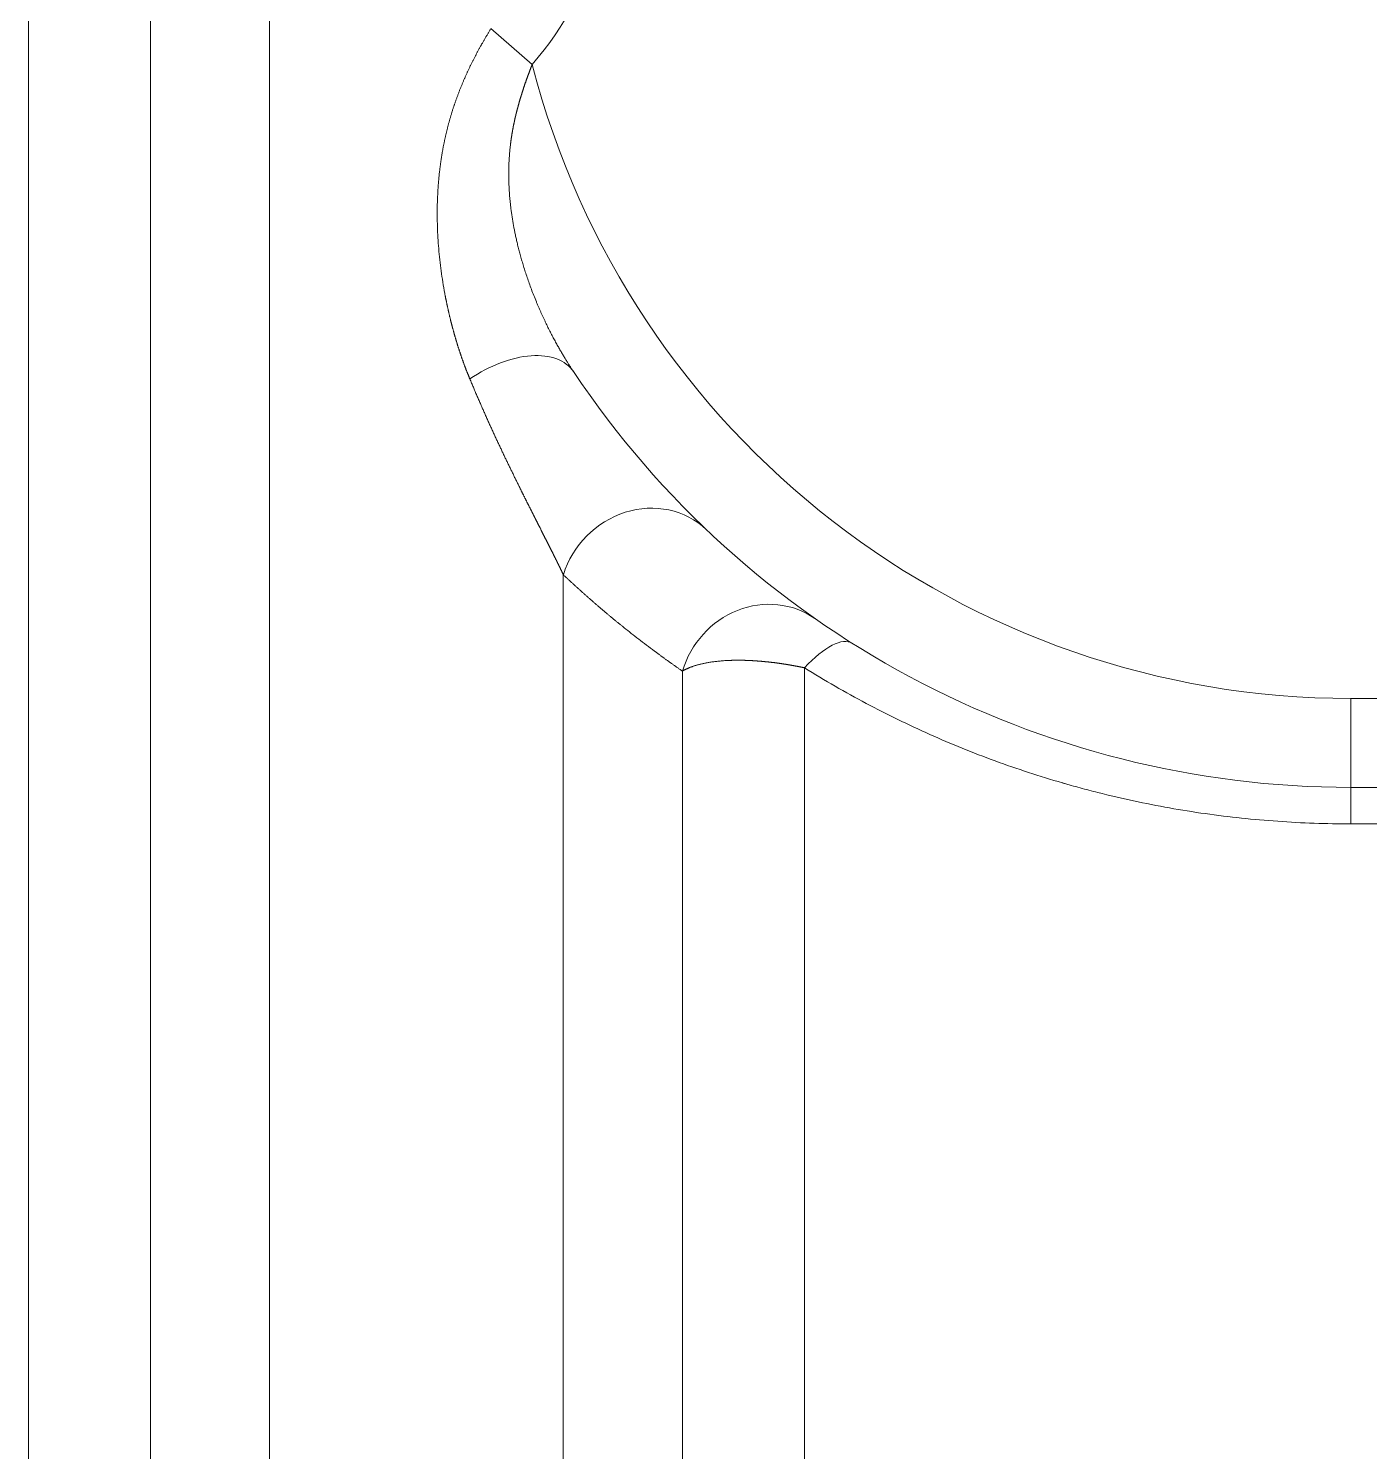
# Model space of a CAD drawing. Header units: millimetres. Extents: x 4664 to 8864, y -38 to 2932.
# Drawn here: x 7862.23 to 7875.35, y 2165.67 to 2179.6 of the extents above; entities that cross this region are included whole.
import ezdxf

# ---------------------------------------------------------------- set-up
doc = ezdxf.new("R2010")
doc.units = ezdxf.units.MM

msp = doc.modelspace()

# ---------------------------------------------------------------- linework, layer by layer
at = {"lineweight": 5}
for p, q in [((7862.23, 2157.228), (7862.23, 2210.808)), ((7864.59, 2210.588), (7864.59, 2154.304)), ((7863.425, 2209.614), (7863.425, 2157.639)), ((7867.159, 2179.248), (7866.755, 2179.599)), ((7867.463, 2174.253), (7867.463, 2154.304)), ((7868.628, 2157.639), (7868.628, 2173.31)), ((7869.823, 2157.228), (7869.823, 2173.343)), ((7875.168, 2173.042), (7875.168, 2171.815)), ((7875.168, 2173.042), (7875.534, 2173.042)), ((7875.534, 2172.171), (7875.168, 2172.171)), ((7875.534, 2171.815), (7875.168, 2171.815))]:
    msp.add_line(p, q, dxfattribs=at)
for radius, start in [(8.271, 194.4585), (9.141, 213.6896)]:
    msp.add_arc((7875.168, 2181.313), radius, start, 270, dxfattribs=at)
for centre, major_axis, ratio, end_param in [((7866.838, 2175.759), (-0.724, -0.483), 0.577181, 4.726892), ((7868.26, 2174.066), (-0.601, -0.63), 0.921263, 5.208198), ((7869.425, 2173.112), (-0.499, -0.713), 0.935093, 5.057279), ((7869.823, 2172.847), (-0.465, -0.736), 0.347154, 4.209667)]:
    msp.add_ellipse(centre, major_axis=major_axis, ratio=ratio, start_param=3.141593, end_param=end_param, dxfattribs=at)
for points, knots in [([(7868.26, 2181.909), (7868.169, 2181.431), (7868.047, 2180.962), (7867.7, 2180.054), (7867.482, 2179.618), (7867.159, 2179.248)], [0, 0, 0, 0, 0.5, 0.5, 1, 1, 1, 1]), ([(7866.548, 2176.17), (7866.547, 2176.173), (7866.545, 2176.178), (7866.542, 2176.185), (7866.539, 2176.193), (7866.536, 2176.201), (7866.533, 2176.209), (7866.529, 2176.216), (7866.526, 2176.224), (7866.523, 2176.232), (7866.52, 2176.24), (7866.517, 2176.247), (7866.514, 2176.255), (7866.511, 2176.263), (7866.508, 2176.271), (7866.505, 2176.279), (7866.502, 2176.287), (7866.499, 2176.295), (7866.496, 2176.302), (7866.493, 2176.31), (7866.49, 2176.318), (7866.487, 2176.326), (7866.485, 2176.334), (7866.482, 2176.342), (7866.479, 2176.35), (7866.476, 2176.358), (7866.473, 2176.366), (7866.47, 2176.375), (7866.467, 2176.383), (7866.465, 2176.391), (7866.462, 2176.399), (7866.459, 2176.407), (7866.456, 2176.415), (7866.454, 2176.423), (7866.451, 2176.432), (7866.448, 2176.44), (7866.445, 2176.448), (7866.443, 2176.456), (7866.44, 2176.465), (7866.437, 2176.473), (7866.435, 2176.481), (7866.432, 2176.489), (7866.429, 2176.498), (7866.427, 2176.506), (7866.424, 2176.514), (7866.422, 2176.523), (7866.419, 2176.531), (7866.417, 2176.54), (7866.414, 2176.548), (7866.412, 2176.556), (7866.409, 2176.565), (7866.407, 2176.573), (7866.404, 2176.582), (7866.402, 2176.59), (7866.399, 2176.599), (7866.397, 2176.607), (7866.394, 2176.616), (7866.392, 2176.625), (7866.39, 2176.633), (7866.387, 2176.642), (7866.385, 2176.65), (7866.383, 2176.659), (7866.38, 2176.668), (7866.378, 2176.676), (7866.376, 2176.685), (7866.373, 2176.694), (7866.371, 2176.702), (7866.369, 2176.711), (7866.367, 2176.72), (7866.364, 2176.729), (7866.362, 2176.737), (7866.36, 2176.746), (7866.358, 2176.755), (7866.356, 2176.764), (7866.354, 2176.773), (7866.351, 2176.781), (7866.349, 2176.79), (7866.347, 2176.799), (7866.345, 2176.808), (7866.343, 2176.817), (7866.341, 2176.826), (7866.339, 2176.835), (7866.337, 2176.844), (7866.335, 2176.853), (7866.333, 2176.862), (7866.331, 2176.871), (7866.329, 2176.88), (7866.327, 2176.889), (7866.325, 2176.898), (7866.323, 2176.907), (7866.321, 2176.916), (7866.32, 2176.925), (7866.318, 2176.934), (7866.316, 2176.943), (7866.314, 2176.952), (7866.312, 2176.961), (7866.31, 2176.971), (7866.302, 2177.013), (7866.288, 2177.089), (7866.271, 2177.199), (7866.257, 2177.308), (7866.246, 2177.417), (7866.237, 2177.525), (7866.232, 2177.633), (7866.229, 2177.74), (7866.229, 2177.816), (7866.23, 2177.862), (7866.23, 2177.877), (7866.231, 2177.892), (7866.231, 2177.908), (7866.232, 2177.923), (7866.232, 2177.938), (7866.233, 2177.953), (7866.234, 2177.968), (7866.234, 2177.983), (7866.235, 2177.998), (7866.236, 2178.012), (7866.237, 2178.027), (7866.238, 2178.042), (7866.239, 2178.057), (7866.24, 2178.072), (7866.241, 2178.086), (7866.242, 2178.101), (7866.244, 2178.116), (7866.245, 2178.13), (7866.246, 2178.145), (7866.248, 2178.16), (7866.249, 2178.174), (7866.251, 2178.189), (7866.253, 2178.203), (7866.254, 2178.217), (7866.256, 2178.232), (7866.258, 2178.246), (7866.26, 2178.261), (7866.262, 2178.275), (7866.264, 2178.289), (7866.266, 2178.303), (7866.268, 2178.318), (7866.27, 2178.332), (7866.272, 2178.346), (7866.274, 2178.36), (7866.277, 2178.374), (7866.279, 2178.388), (7866.282, 2178.402), (7866.284, 2178.416), (7866.287, 2178.43), (7866.289, 2178.444), (7866.292, 2178.458), (7866.295, 2178.471), (7866.298, 2178.485), (7866.301, 2178.499), (7866.303, 2178.513), (7866.306, 2178.527), (7866.309, 2178.54), (7866.313, 2178.554), (7866.316, 2178.567), (7866.319, 2178.581), (7866.322, 2178.595), (7866.326, 2178.608), (7866.329, 2178.622), (7866.332, 2178.635), (7866.336, 2178.649), (7866.339, 2178.662), (7866.343, 2178.675), (7866.347, 2178.689), (7866.35, 2178.702), (7866.354, 2178.715), (7866.358, 2178.729), (7866.362, 2178.742), (7866.366, 2178.755), (7866.37, 2178.768), (7866.374, 2178.781), (7866.378, 2178.795), (7866.382, 2178.808), (7866.386, 2178.821), (7866.391, 2178.834), (7866.395, 2178.847), (7866.399, 2178.86), (7866.404, 2178.873), (7866.408, 2178.886), (7866.413, 2178.899), (7866.418, 2178.911), (7866.422, 2178.924), (7866.427, 2178.937), (7866.432, 2178.95), (7866.437, 2178.963), (7866.442, 2178.975), (7866.446, 2178.988), (7866.451, 2179.001), (7866.457, 2179.014), (7866.462, 2179.026), (7866.467, 2179.039), (7866.472, 2179.052), (7866.477, 2179.064), (7866.483, 2179.077), (7866.488, 2179.089), (7866.493, 2179.102), (7866.499, 2179.114), (7866.504, 2179.127), (7866.51, 2179.139), (7866.515, 2179.152), (7866.521, 2179.164), (7866.527, 2179.176), (7866.533, 2179.189), (7866.538, 2179.201), (7866.544, 2179.214), (7866.55, 2179.226), (7866.556, 2179.238), (7866.562, 2179.25), (7866.568, 2179.263), (7866.574, 2179.275), (7866.58, 2179.287), (7866.587, 2179.299), (7866.593, 2179.312), (7866.599, 2179.324), (7866.606, 2179.336), (7866.612, 2179.348), (7866.618, 2179.36), (7866.625, 2179.372), (7866.631, 2179.384), (7866.638, 2179.396), (7866.644, 2179.408), (7866.651, 2179.42), (7866.658, 2179.432), (7866.664, 2179.444), (7866.671, 2179.456), (7866.678, 2179.468), (7866.685, 2179.48), (7866.692, 2179.492), (7866.699, 2179.504), (7866.706, 2179.516), (7866.713, 2179.528), (7866.72, 2179.54), (7866.727, 2179.552), (7866.734, 2179.564), (7866.741, 2179.576), (7866.748, 2179.587), (7866.753, 2179.595), (7866.755, 2179.599)], [0, 0, 0, 0, 0.002507, 0.005016, 0.007526, 0.010038, 0.012552, 0.015067, 0.017584, 0.020103, 0.022624, 0.025146, 0.027671, 0.030197, 0.032725, 0.035254, 0.037786, 0.040319, 0.042854, 0.045391, 0.047929, 0.05047, 0.053013, 0.055557, 0.058103, 0.060651, 0.063201, 0.065753, 0.068307, 0.070863, 0.07342, 0.07598, 0.078542, 0.081105, 0.083671, 0.086238, 0.088808, 0.091379, 0.093953, 0.096528, 0.099106, 0.101685, 0.104267, 0.10685, 0.109436, 0.112024, 0.114614, 0.117205, 0.119799, 0.122396, 0.124994, 0.127594, 0.130197, 0.132801, 0.135408, 0.138017, 0.140628, 0.143241, 0.145856, 0.148474, 0.151094, 0.153716, 0.15634, 0.158966, 0.161595, 0.164226, 0.166859, 0.169494, 0.172131, 0.174771, 0.177413, 0.180058, 0.182705, 0.185354, 0.188005, 0.190658, 0.193314, 0.195973, 0.198633, 0.201296, 0.203961, 0.206629, 0.209299, 0.211972, 0.214646, 0.217323, 0.220003, 0.222685, 0.225369, 0.228056, 0.230746, 0.233437, 0.236131, 0.238828, 0.241527, 0.244229, 0.246933, 0.249639, 0.282019, 0.314044, 0.34573, 0.377091, 0.408141, 0.438899, 0.469379, 0.499599, 0.503922, 0.508233, 0.512533, 0.516822, 0.521101, 0.525368, 0.529625, 0.533871, 0.538107, 0.542332, 0.546546, 0.55075, 0.554944, 0.559127, 0.5633, 0.567463, 0.571615, 0.575758, 0.57989, 0.584013, 0.588125, 0.592228, 0.596321, 0.600404, 0.604477, 0.608541, 0.612595, 0.61664, 0.620675, 0.624701, 0.628718, 0.632725, 0.636723, 0.640712, 0.644692, 0.648663, 0.652626, 0.656579, 0.660524, 0.664459, 0.668387, 0.672305, 0.676216, 0.680117, 0.684011, 0.687896, 0.691773, 0.695642, 0.699503, 0.703356, 0.707201, 0.711038, 0.714867, 0.718689, 0.722503, 0.726309, 0.730108, 0.7339, 0.737684, 0.741461, 0.745231, 0.748994, 0.75275, 0.7565, 0.760242, 0.763977, 0.767706, 0.771428, 0.775144, 0.778854, 0.782557, 0.786253, 0.789944, 0.793628, 0.797307, 0.80098, 0.804646, 0.808307, 0.811963, 0.815613, 0.819257, 0.822896, 0.82653, 0.830158, 0.833781, 0.8374, 0.841013, 0.844622, 0.848225, 0.851824, 0.855419, 0.859009, 0.862594, 0.866175, 0.869752, 0.873325, 0.876894, 0.880459, 0.88402, 0.887577, 0.891131, 0.894681, 0.898227, 0.90177, 0.90531, 0.908847, 0.912381, 0.915911, 0.919439, 0.922964, 0.926486, 0.930006, 0.933523, 0.937037, 0.94055, 0.94406, 0.947568, 0.951074, 0.954578, 0.95808, 0.96158, 0.965079, 0.968577, 0.972073, 0.975567, 0.97906, 0.982553, 0.986044, 0.989534, 0.993023, 0.996512, 1, 1, 1, 1]), ([(7867.159, 2179.248), (7867.158, 2179.246), (7867.157, 2179.241), (7867.154, 2179.235), (7867.152, 2179.229), (7867.149, 2179.222), (7867.147, 2179.216), (7867.144, 2179.21), (7867.142, 2179.204), (7867.14, 2179.197), (7867.137, 2179.191), (7867.135, 2179.185), (7867.132, 2179.179), (7867.13, 2179.172), (7867.128, 2179.166), (7867.126, 2179.16), (7867.123, 2179.154), (7867.121, 2179.148), (7867.119, 2179.141), (7867.116, 2179.135), (7867.114, 2179.129), (7867.112, 2179.123), (7867.11, 2179.117), (7867.108, 2179.111), (7867.105, 2179.105), (7867.103, 2179.099), (7867.101, 2179.093), (7867.099, 2179.087), (7867.097, 2179.081), (7867.095, 2179.075), (7867.093, 2179.069), (7867.09, 2179.063), (7867.088, 2179.057), (7867.086, 2179.051), (7867.084, 2179.045), (7867.082, 2179.039), (7867.08, 2179.033), (7867.078, 2179.027), (7867.076, 2179.021), (7867.074, 2179.015), (7867.072, 2179.009), (7867.071, 2179.003), (7867.069, 2178.997), (7867.067, 2178.992), (7867.065, 2178.986), (7867.063, 2178.98), (7867.061, 2178.974), (7867.059, 2178.968), (7867.057, 2178.963), (7867.056, 2178.957), (7867.054, 2178.951), (7867.052, 2178.945), (7867.05, 2178.94), (7867.049, 2178.934), (7867.047, 2178.928), (7867.045, 2178.923), (7867.043, 2178.917), (7867.042, 2178.911), (7867.04, 2178.906), (7867.038, 2178.9), (7867.037, 2178.894), (7867.035, 2178.889), (7867.033, 2178.883), (7867.032, 2178.878), (7867.03, 2178.872), (7867.029, 2178.867), (7867.027, 2178.861), (7867.026, 2178.856), (7867.024, 2178.85), (7867.023, 2178.845), (7867.021, 2178.839), (7867.02, 2178.834), (7867.018, 2178.828), (7867.017, 2178.823), (7867.015, 2178.817), (7867.014, 2178.812), (7867.012, 2178.807), (7867.011, 2178.801), (7867.01, 2178.796), (7867.008, 2178.791), (7867.007, 2178.785), (7867.005, 2178.78), (7867.004, 2178.775), (7867.003, 2178.769), (7867.002, 2178.764), (7867, 2178.759), (7866.999, 2178.754), (7866.998, 2178.748), (7866.996, 2178.743), (7866.995, 2178.738), (7866.994, 2178.733), (7866.993, 2178.728), (7866.992, 2178.723), (7866.99, 2178.717), (7866.989, 2178.712), (7866.988, 2178.707), (7866.987, 2178.702), (7866.986, 2178.697), (7866.985, 2178.692), (7866.984, 2178.687), (7866.983, 2178.682), (7866.982, 2178.677), (7866.981, 2178.672), (7866.979, 2178.667), (7866.978, 2178.662), (7866.977, 2178.657), (7866.976, 2178.652), (7866.975, 2178.647), (7866.974, 2178.642), (7866.973, 2178.637), (7866.973, 2178.632), (7866.972, 2178.628), (7866.971, 2178.623), (7866.97, 2178.618), (7866.969, 2178.613), (7866.968, 2178.608), (7866.967, 2178.604), (7866.966, 2178.599), (7866.965, 2178.594), (7866.965, 2178.589), (7866.964, 2178.585), (7866.963, 2178.58), (7866.962, 2178.575), (7866.961, 2178.571), (7866.961, 2178.566), (7866.96, 2178.561), (7866.959, 2178.557), (7866.958, 2178.552), (7866.958, 2178.547), (7866.957, 2178.543), (7866.956, 2178.538), (7866.955, 2178.534), (7866.955, 2178.529), (7866.954, 2178.525), (7866.953, 2178.52), (7866.953, 2178.516), (7866.952, 2178.511), (7866.952, 2178.507), (7866.951, 2178.502), (7866.95, 2178.498), (7866.95, 2178.494), (7866.949, 2178.489), (7866.949, 2178.485), (7866.948, 2178.48), (7866.948, 2178.476), (7866.947, 2178.472), (7866.946, 2178.467), (7866.945, 2178.453), (7866.942, 2178.427), (7866.938, 2178.391), (7866.936, 2178.354), (7866.933, 2178.317), (7866.931, 2178.279), (7866.93, 2178.241), (7866.929, 2178.203), (7866.929, 2178.165), (7866.93, 2178.126), (7866.931, 2178.086), (7866.932, 2178.047), (7866.935, 2178.007), (7866.937, 2177.966), (7866.941, 2177.926), (7866.945, 2177.885), (7866.95, 2177.843), (7866.955, 2177.802), (7866.961, 2177.76), (7866.968, 2177.718), (7866.975, 2177.677), (7866.982, 2177.637), (7866.99, 2177.598), (7866.999, 2177.557), (7867.009, 2177.514), (7867.019, 2177.469), (7867.031, 2177.422), (7867.044, 2177.374), (7867.059, 2177.323), (7867.074, 2177.271), (7867.091, 2177.218), (7867.11, 2177.162), (7867.13, 2177.105), (7867.151, 2177.046), (7867.174, 2176.986), (7867.195, 2176.936), (7867.211, 2176.896), (7867.223, 2176.868), (7867.235, 2176.84), (7867.248, 2176.813), (7867.26, 2176.786), (7867.272, 2176.76), (7867.284, 2176.735), (7867.296, 2176.71), (7867.307, 2176.685), (7867.319, 2176.662), (7867.331, 2176.638), (7867.342, 2176.616), (7867.354, 2176.594), (7867.365, 2176.572), (7867.377, 2176.551), (7867.388, 2176.531), (7867.399, 2176.511), (7867.409, 2176.492), (7867.42, 2176.473), (7867.43, 2176.454), (7867.441, 2176.437), (7867.451, 2176.42), (7867.461, 2176.403), (7867.47, 2176.387), (7867.48, 2176.371), (7867.489, 2176.356), (7867.498, 2176.341), (7867.507, 2176.327), (7867.515, 2176.313), (7867.524, 2176.3), (7867.532, 2176.288), (7867.54, 2176.276), (7867.547, 2176.264), (7867.555, 2176.253), (7867.56, 2176.246), (7867.562, 2176.242)], [0, 0, 0, 0, 0.002068, 0.004131, 0.00619, 0.008244, 0.010293, 0.012338, 0.014378, 0.016413, 0.018443, 0.020469, 0.02249, 0.024507, 0.026518, 0.028525, 0.030527, 0.032525, 0.034517, 0.036505, 0.038488, 0.040467, 0.04244, 0.044409, 0.046373, 0.048333, 0.050287, 0.052237, 0.054182, 0.056122, 0.058058, 0.059989, 0.061914, 0.063835, 0.065752, 0.067663, 0.06957, 0.071472, 0.073369, 0.075261, 0.077148, 0.079031, 0.080908, 0.082781, 0.084649, 0.086512, 0.08837, 0.090224, 0.092072, 0.093916, 0.095755, 0.097589, 0.099418, 0.101242, 0.103061, 0.104876, 0.106685, 0.10849, 0.110289, 0.112084, 0.113874, 0.115659, 0.117439, 0.119214, 0.120985, 0.12275, 0.12451, 0.126266, 0.128016, 0.129762, 0.131503, 0.133238, 0.134969, 0.136695, 0.138416, 0.140131, 0.141842, 0.143548, 0.145249, 0.146945, 0.148636, 0.150322, 0.152003, 0.15368, 0.155351, 0.157017, 0.158678, 0.160334, 0.161985, 0.163631, 0.165272, 0.166908, 0.168539, 0.170166, 0.171787, 0.173403, 0.175014, 0.17662, 0.17822, 0.179816, 0.181407, 0.182993, 0.184574, 0.18615, 0.18772, 0.189286, 0.190846, 0.192402, 0.193952, 0.195498, 0.197038, 0.198573, 0.200104, 0.201629, 0.203149, 0.204664, 0.206174, 0.207679, 0.209178, 0.210673, 0.212163, 0.213647, 0.215127, 0.216601, 0.21807, 0.219534, 0.220993, 0.222447, 0.223896, 0.22534, 0.226778, 0.228212, 0.22964, 0.231063, 0.232481, 0.233894, 0.235302, 0.236705, 0.238103, 0.239495, 0.240883, 0.242265, 0.243642, 0.245014, 0.246381, 0.247743, 0.249099, 0.250451, 0.261776, 0.273222, 0.284789, 0.296478, 0.30829, 0.320225, 0.332284, 0.344467, 0.356776, 0.36921, 0.38177, 0.394458, 0.407272, 0.420214, 0.433284, 0.446483, 0.45981, 0.473267, 0.486853, 0.500568, 0.512653, 0.525385, 0.538767, 0.5528, 0.567485, 0.582824, 0.598818, 0.615469, 0.632777, 0.650745, 0.669372, 0.688659, 0.708608, 0.729219, 0.750493, 0.760562, 0.77046, 0.780187, 0.789742, 0.799126, 0.808338, 0.817377, 0.826244, 0.834939, 0.843461, 0.85181, 0.859986, 0.867988, 0.875817, 0.883473, 0.890954, 0.898262, 0.905396, 0.912356, 0.919142, 0.925754, 0.932192, 0.938455, 0.944543, 0.950458, 0.956198, 0.961763, 0.967154, 0.97237, 0.977412, 0.982279, 0.986971, 0.991489, 0.995832, 1, 1, 1, 1]), ([(7867.463, 2174.253), (7867.462, 2174.255), (7867.461, 2174.258), (7867.459, 2174.263), (7867.456, 2174.267), (7867.454, 2174.272), (7867.452, 2174.277), (7867.45, 2174.282), (7867.447, 2174.287), (7867.445, 2174.292), (7867.443, 2174.297), (7867.44, 2174.301), (7867.438, 2174.306), (7867.435, 2174.311), (7867.433, 2174.316), (7867.431, 2174.322), (7867.428, 2174.327), (7867.426, 2174.332), (7867.423, 2174.337), (7867.421, 2174.342), (7867.418, 2174.347), (7867.416, 2174.352), (7867.413, 2174.358), (7867.41, 2174.363), (7867.408, 2174.368), (7867.405, 2174.373), (7867.403, 2174.379), (7867.4, 2174.384), (7867.397, 2174.389), (7867.395, 2174.395), (7867.392, 2174.4), (7867.389, 2174.406), (7867.387, 2174.411), (7867.384, 2174.417), (7867.381, 2174.422), (7867.378, 2174.428), (7867.376, 2174.433), (7867.373, 2174.439), (7867.37, 2174.445), (7867.367, 2174.45), (7867.364, 2174.456), (7867.362, 2174.462), (7867.359, 2174.467), (7867.356, 2174.473), (7867.353, 2174.479), (7867.35, 2174.485), (7867.347, 2174.491), (7867.344, 2174.496), (7867.341, 2174.502), (7867.338, 2174.508), (7867.335, 2174.514), (7867.332, 2174.52), (7867.329, 2174.526), (7867.326, 2174.532), (7867.323, 2174.538), (7867.32, 2174.544), (7867.317, 2174.55), (7867.314, 2174.556), (7867.311, 2174.563), (7867.308, 2174.569), (7867.305, 2174.575), (7867.301, 2174.581), (7867.298, 2174.587), (7867.295, 2174.594), (7867.292, 2174.6), (7867.289, 2174.606), (7867.285, 2174.613), (7867.282, 2174.619), (7867.279, 2174.625), (7867.276, 2174.632), (7867.272, 2174.638), (7867.269, 2174.645), (7867.266, 2174.651), (7867.262, 2174.658), (7867.259, 2174.664), (7867.256, 2174.671), (7867.252, 2174.678), (7867.249, 2174.684), (7867.246, 2174.691), (7867.242, 2174.698), (7867.239, 2174.704), (7867.235, 2174.711), (7867.232, 2174.718), (7867.229, 2174.725), (7867.225, 2174.732), (7867.222, 2174.738), (7867.218, 2174.745), (7867.215, 2174.752), (7867.211, 2174.759), (7867.208, 2174.766), (7867.204, 2174.773), (7867.2, 2174.78), (7867.197, 2174.787), (7867.193, 2174.794), (7867.19, 2174.801), (7867.186, 2174.809), (7867.182, 2174.816), (7867.179, 2174.823), (7867.175, 2174.83), (7867.172, 2174.837), (7867.168, 2174.845), (7867.164, 2174.852), (7867.16, 2174.859), (7867.157, 2174.867), (7867.153, 2174.874), (7867.149, 2174.881), (7867.146, 2174.889), (7867.142, 2174.896), (7867.138, 2174.904), (7867.134, 2174.911), (7867.13, 2174.919), (7867.127, 2174.926), (7867.123, 2174.934), (7867.119, 2174.941), (7867.115, 2174.949), (7867.111, 2174.957), (7867.107, 2174.964), (7867.104, 2174.972), (7867.1, 2174.98), (7867.096, 2174.988), (7867.092, 2174.996), (7867.088, 2175.003), (7867.084, 2175.011), (7867.08, 2175.019), (7867.076, 2175.027), (7867.072, 2175.035), (7867.068, 2175.043), (7867.064, 2175.051), (7867.06, 2175.059), (7867.056, 2175.067), (7867.052, 2175.075), (7867.048, 2175.083), (7867.044, 2175.091), (7867.039, 2175.102), (7867.032, 2175.116), (7867.024, 2175.132), (7867.016, 2175.149), (7867.008, 2175.165), (7866.999, 2175.182), (7866.991, 2175.198), (7866.983, 2175.215), (7866.975, 2175.232), (7866.967, 2175.249), (7866.958, 2175.266), (7866.95, 2175.283), (7866.942, 2175.3), (7866.933, 2175.317), (7866.925, 2175.334), (7866.917, 2175.352), (7866.908, 2175.369), (7866.9, 2175.386), (7866.891, 2175.404), (7866.883, 2175.422), (7866.875, 2175.439), (7866.866, 2175.457), (7866.858, 2175.475), (7866.849, 2175.493), (7866.841, 2175.511), (7866.832, 2175.529), (7866.824, 2175.548), (7866.815, 2175.566), (7866.807, 2175.584), (7866.798, 2175.603), (7866.789, 2175.621), (7866.781, 2175.64), (7866.772, 2175.658), (7866.764, 2175.677), (7866.755, 2175.696), (7866.747, 2175.715), (7866.738, 2175.734), (7866.729, 2175.753), (7866.721, 2175.772), (7866.712, 2175.791), (7866.703, 2175.81), (7866.695, 2175.83), (7866.686, 2175.849), (7866.678, 2175.869), (7866.669, 2175.888), (7866.66, 2175.908), (7866.652, 2175.928), (7866.643, 2175.947), (7866.634, 2175.967), (7866.626, 2175.987), (7866.617, 2176.007), (7866.609, 2176.027), (7866.6, 2176.048), (7866.591, 2176.068), (7866.583, 2176.088), (7866.574, 2176.109), (7866.566, 2176.129), (7866.557, 2176.15), (7866.551, 2176.163), (7866.548, 2176.17)], [0, 0, 0, 0, 0.003387, 0.006779, 0.010177, 0.013582, 0.016992, 0.020408, 0.02383, 0.027258, 0.030693, 0.034133, 0.037579, 0.04103, 0.044488, 0.047952, 0.051422, 0.054898, 0.05838, 0.061868, 0.065362, 0.068862, 0.072368, 0.07588, 0.079398, 0.082922, 0.086452, 0.089988, 0.09353, 0.097078, 0.100633, 0.104193, 0.10776, 0.111332, 0.114911, 0.118495, 0.122086, 0.125683, 0.129286, 0.132895, 0.13651, 0.140131, 0.143759, 0.147392, 0.151032, 0.154678, 0.15833, 0.161988, 0.165652, 0.169322, 0.172999, 0.176681, 0.18037, 0.184065, 0.187766, 0.191473, 0.195187, 0.198907, 0.202632, 0.206365, 0.210103, 0.213847, 0.217598, 0.221355, 0.225118, 0.228887, 0.232663, 0.236444, 0.240232, 0.244026, 0.247827, 0.251633, 0.255446, 0.259265, 0.263091, 0.266922, 0.27076, 0.274605, 0.278455, 0.282312, 0.286175, 0.290044, 0.293919, 0.297801, 0.301689, 0.305584, 0.309484, 0.313391, 0.317305, 0.321224, 0.32515, 0.329082, 0.333021, 0.336966, 0.340917, 0.344874, 0.348838, 0.352808, 0.356785, 0.360768, 0.364757, 0.368752, 0.372754, 0.376762, 0.380777, 0.384798, 0.388825, 0.392859, 0.396899, 0.400945, 0.404998, 0.409057, 0.413123, 0.417195, 0.421273, 0.425358, 0.429449, 0.433546, 0.43765, 0.44176, 0.445877, 0.45, 0.454129, 0.458265, 0.462408, 0.466556, 0.470712, 0.474873, 0.479041, 0.483216, 0.487396, 0.491584, 0.495777, 0.499978, 0.508303, 0.516638, 0.524984, 0.533339, 0.541705, 0.550081, 0.558467, 0.566863, 0.575269, 0.583686, 0.592113, 0.60055, 0.608997, 0.617455, 0.625923, 0.634401, 0.64289, 0.651389, 0.659898, 0.668418, 0.676948, 0.685488, 0.694039, 0.7026, 0.711172, 0.719754, 0.728347, 0.73695, 0.745564, 0.754189, 0.762823, 0.771469, 0.780125, 0.788791, 0.797468, 0.806156, 0.814855, 0.823564, 0.832283, 0.841014, 0.849755, 0.858506, 0.867269, 0.876042, 0.884826, 0.893621, 0.902426, 0.911242, 0.920069, 0.928907, 0.937756, 0.946615, 0.955485, 0.964367, 0.973259, 0.982162, 0.991075, 1, 1, 1, 1]), ([(7868.628, 2173.31), (7868.625, 2173.313), (7868.617, 2173.318), (7868.605, 2173.326), (7868.594, 2173.334), (7868.583, 2173.342), (7868.572, 2173.35), (7868.561, 2173.357), (7868.55, 2173.365), (7868.539, 2173.373), (7868.528, 2173.38), (7868.518, 2173.388), (7868.507, 2173.395), (7868.497, 2173.403), (7868.486, 2173.41), (7868.476, 2173.418), (7868.466, 2173.425), (7868.456, 2173.432), (7868.446, 2173.439), (7868.436, 2173.446), (7868.426, 2173.454), (7868.416, 2173.461), (7868.407, 2173.468), (7868.397, 2173.475), (7868.388, 2173.481), (7868.379, 2173.488), (7868.37, 2173.495), (7868.361, 2173.502), (7868.352, 2173.508), (7868.343, 2173.515), (7868.311, 2173.539), (7868.257, 2173.579), (7868.183, 2173.636), (7868.111, 2173.693), (7868.057, 2173.736), (7868.019, 2173.767), (7867.996, 2173.785), (7867.974, 2173.803), (7867.952, 2173.821), (7867.93, 2173.839), (7867.908, 2173.858), (7867.887, 2173.876), (7867.865, 2173.894), (7867.844, 2173.912), (7867.822, 2173.93), (7867.801, 2173.948), (7867.78, 2173.967), (7867.759, 2173.985), (7867.739, 2174.003), (7867.718, 2174.021), (7867.698, 2174.039), (7867.677, 2174.057), (7867.657, 2174.075), (7867.637, 2174.093), (7867.617, 2174.111), (7867.598, 2174.129), (7867.578, 2174.146), (7867.559, 2174.164), (7867.539, 2174.182), (7867.52, 2174.2), (7867.501, 2174.218), (7867.482, 2174.235), (7867.469, 2174.247), (7867.463, 2174.253)], [0, 0, 0, 0, 0.009764, 0.019446, 0.029047, 0.038567, 0.048006, 0.057363, 0.066639, 0.075833, 0.084946, 0.093978, 0.102927, 0.111796, 0.120582, 0.129287, 0.13791, 0.146451, 0.154911, 0.163288, 0.171584, 0.179798, 0.18793, 0.19598, 0.203948, 0.211834, 0.219638, 0.227359, 0.234999, 0.242556, 0.250031, 0.315962, 0.379605, 0.440952, 0.499997, 0.519308, 0.538513, 0.557611, 0.576601, 0.595485, 0.614261, 0.63293, 0.651491, 0.669945, 0.688291, 0.70653, 0.72466, 0.742683, 0.760598, 0.778404, 0.796102, 0.813692, 0.831173, 0.848546, 0.86581, 0.882965, 0.900012, 0.916949, 0.933778, 0.950497, 0.967108, 0.983608, 1, 1, 1, 1]), ([(7869.823, 2173.343), (7869.821, 2173.343), (7869.818, 2173.344), (7869.813, 2173.345), (7869.808, 2173.346), (7869.803, 2173.347), (7869.798, 2173.348), (7869.793, 2173.349), (7869.788, 2173.35), (7869.782, 2173.351), (7869.777, 2173.352), (7869.772, 2173.353), (7869.767, 2173.354), (7869.762, 2173.355), (7869.756, 2173.356), (7869.751, 2173.357), (7869.746, 2173.358), (7869.74, 2173.359), (7869.735, 2173.36), (7869.73, 2173.361), (7869.724, 2173.362), (7869.719, 2173.363), (7869.713, 2173.364), (7869.708, 2173.365), (7869.702, 2173.366), (7869.697, 2173.367), (7869.691, 2173.368), (7869.686, 2173.369), (7869.68, 2173.37), (7869.675, 2173.371), (7869.669, 2173.372), (7869.664, 2173.373), (7869.658, 2173.374), (7869.652, 2173.375), (7869.647, 2173.376), (7869.641, 2173.377), (7869.635, 2173.377), (7869.629, 2173.378), (7869.624, 2173.379), (7869.618, 2173.38), (7869.612, 2173.381), (7869.606, 2173.382), (7869.6, 2173.383), (7869.595, 2173.384), (7869.589, 2173.385), (7869.583, 2173.385), (7869.577, 2173.386), (7869.571, 2173.387), (7869.565, 2173.388), (7869.559, 2173.389), (7869.553, 2173.39), (7869.547, 2173.39), (7869.541, 2173.391), (7869.535, 2173.392), (7869.529, 2173.393), (7869.523, 2173.393), (7869.517, 2173.394), (7869.511, 2173.395), (7869.505, 2173.396), (7869.498, 2173.396), (7869.492, 2173.397), (7869.486, 2173.398), (7869.48, 2173.398), (7869.474, 2173.399), (7869.468, 2173.4), (7869.461, 2173.4), (7869.455, 2173.401), (7869.449, 2173.402), (7869.443, 2173.402), (7869.436, 2173.403), (7869.43, 2173.404), (7869.424, 2173.404), (7869.418, 2173.405), (7869.411, 2173.405), (7869.405, 2173.406), (7869.399, 2173.406), (7869.392, 2173.407), (7869.386, 2173.408), (7869.38, 2173.408), (7869.373, 2173.408), (7869.367, 2173.409), (7869.36, 2173.409), (7869.354, 2173.41), (7869.348, 2173.41), (7869.341, 2173.411), (7869.335, 2173.411), (7869.328, 2173.412), (7869.322, 2173.412), (7869.316, 2173.412), (7869.309, 2173.413), (7869.303, 2173.413), (7869.296, 2173.413), (7869.29, 2173.414), (7869.283, 2173.414), (7869.277, 2173.414), (7869.27, 2173.414), (7869.264, 2173.415), (7869.257, 2173.415), (7869.251, 2173.415), (7869.244, 2173.415), (7869.238, 2173.416), (7869.231, 2173.416), (7869.225, 2173.416), (7869.218, 2173.416), (7869.212, 2173.416), (7869.205, 2173.416), (7869.199, 2173.416), (7869.192, 2173.416), (7869.186, 2173.416), (7869.179, 2173.416), (7869.173, 2173.416), (7869.166, 2173.416), (7869.16, 2173.416), (7869.153, 2173.416), (7869.147, 2173.416), (7869.14, 2173.416), (7869.134, 2173.416), (7869.127, 2173.416), (7869.121, 2173.416), (7869.114, 2173.416), (7869.101, 2173.415), (7869.082, 2173.415), (7869.056, 2173.413), (7869.032, 2173.412), (7869.009, 2173.41), (7868.987, 2173.408), (7868.965, 2173.406), (7868.945, 2173.403), (7868.925, 2173.401), (7868.906, 2173.398), (7868.888, 2173.395), (7868.871, 2173.392), (7868.854, 2173.389), (7868.839, 2173.386), (7868.824, 2173.382), (7868.81, 2173.379), (7868.796, 2173.376), (7868.783, 2173.372), (7868.771, 2173.369), (7868.759, 2173.365), (7868.748, 2173.362), (7868.738, 2173.359), (7868.728, 2173.355), (7868.719, 2173.352), (7868.71, 2173.349), (7868.702, 2173.346), (7868.694, 2173.343), (7868.687, 2173.34), (7868.68, 2173.337), (7868.674, 2173.334), (7868.668, 2173.331), (7868.662, 2173.329), (7868.657, 2173.326), (7868.652, 2173.324), (7868.648, 2173.321), (7868.644, 2173.319), (7868.64, 2173.317), (7868.637, 2173.315), (7868.634, 2173.313), (7868.631, 2173.312), (7868.629, 2173.311), (7868.628, 2173.31)], [0, 0, 0, 0, 0.003244, 0.006503, 0.009779, 0.013071, 0.016378, 0.019702, 0.023042, 0.026398, 0.02977, 0.033158, 0.036562, 0.039983, 0.043419, 0.046872, 0.05034, 0.053825, 0.057326, 0.060843, 0.064376, 0.067925, 0.07149, 0.075071, 0.078669, 0.082282, 0.085912, 0.089558, 0.09322, 0.096898, 0.100593, 0.104303, 0.10803, 0.111772, 0.115531, 0.119306, 0.123098, 0.126905, 0.130729, 0.134568, 0.138424, 0.142296, 0.146185, 0.150089, 0.15401, 0.157947, 0.1619, 0.165869, 0.169854, 0.173856, 0.177874, 0.181908, 0.185958, 0.190024, 0.194107, 0.198206, 0.202321, 0.206452, 0.2106, 0.214764, 0.218944, 0.22314, 0.227352, 0.231581, 0.235826, 0.240087, 0.244364, 0.248658, 0.252968, 0.257294, 0.261636, 0.265995, 0.27037, 0.274761, 0.279168, 0.283592, 0.288032, 0.292488, 0.296961, 0.301449, 0.305954, 0.310475, 0.315013, 0.319567, 0.324137, 0.328723, 0.333326, 0.337945, 0.34258, 0.347232, 0.351899, 0.356584, 0.361284, 0.366001, 0.370734, 0.375483, 0.380248, 0.38503, 0.389829, 0.394643, 0.399474, 0.404321, 0.409185, 0.414064, 0.41896, 0.423873, 0.428802, 0.433747, 0.438708, 0.443686, 0.44868, 0.45369, 0.458717, 0.46376, 0.468819, 0.473895, 0.478987, 0.484096, 0.48922, 0.494361, 0.499519, 0.520475, 0.540999, 0.56109, 0.580748, 0.599973, 0.618766, 0.637125, 0.655052, 0.672546, 0.689607, 0.706235, 0.72243, 0.738192, 0.753521, 0.768417, 0.78288, 0.79691, 0.810507, 0.82367, 0.836401, 0.848698, 0.860561, 0.871992, 0.882989, 0.893553, 0.903684, 0.913381, 0.922645, 0.931475, 0.939872, 0.947835, 0.955365, 0.962462, 0.969125, 0.975355, 0.981151, 0.986513, 0.991442, 0.995938, 1, 1, 1, 1]), ([(7875.168, 2171.815), (7874.929, 2171.815), (7874.452, 2171.832), (7873.743, 2171.907), (7873.275, 2171.99), (7872.926, 2172.066), (7872.809, 2172.093), (7872.635, 2172.137), (7872.548, 2172.16), (7872.447, 2172.187), (7872.397, 2172.202), (7872.371, 2172.209), (7872.359, 2172.213), (7872.352, 2172.214), (7872.349, 2172.215), (7872.348, 2172.216), (7872.347, 2172.216), (7872.347, 2172.216), (7872.346, 2172.216), (7872.346, 2172.216), (7872.124, 2172.281), (7871.685, 2172.424), (7871.045, 2172.684), (7870.424, 2172.987), (7870.021, 2173.219), (7869.823, 2173.343)], [0, 0, 0, 0, 0.125, 0.25, 0.375, 0.375, 0.4375, 0.4375, 0.46875, 0.484375, 0.492188, 0.496094, 0.498047, 0.499023, 0.499512, 0.499756, 0.499878, 0.499939, 0.499939, 0.5, 0.5, 0.625, 0.75, 0.875, 1, 1, 1, 1])]:
    msp.add_open_spline(points, degree=3, knots=knots, dxfattribs=at)

doc.saveas('drawing.dxf')
